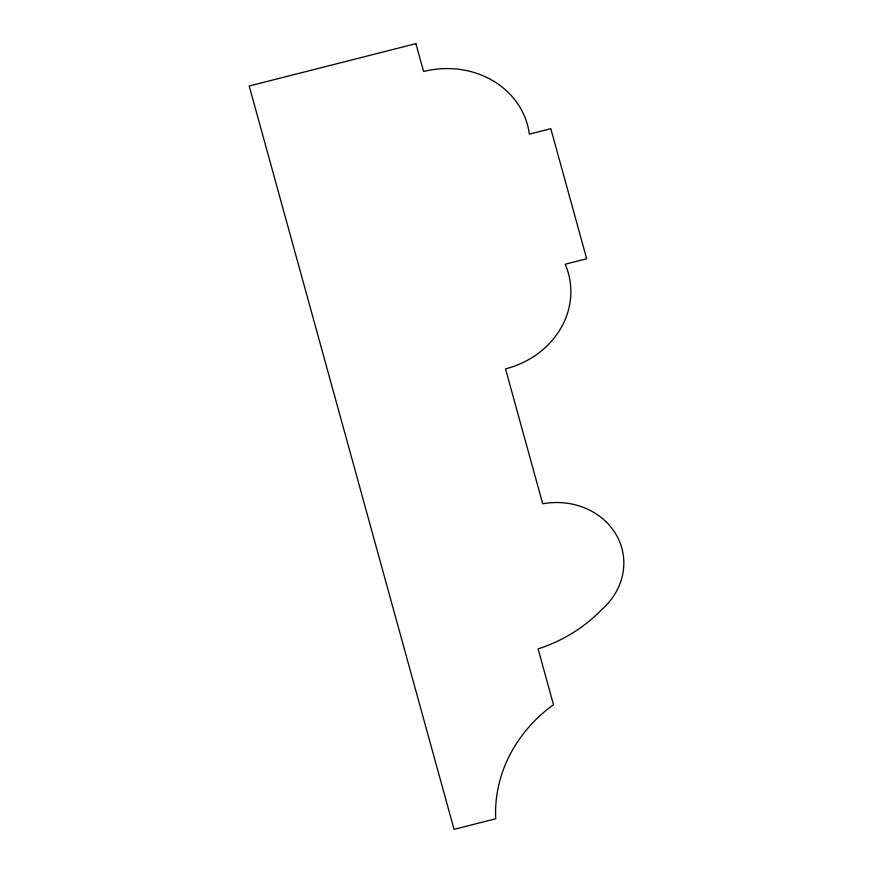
<?xml version="1.0" encoding="UTF-8"?>
<svg xmlns="http://www.w3.org/2000/svg" width="873" height="873" viewBox="0 0 873 873"><rect width="100%" height="100%" fill="white"/><g stroke="black" fill="none" stroke-linecap="round" stroke-linejoin="round"><path stroke-width="1.31" d="M415.908 43.65L249.209 86.001L454.047 829.35L495.722 818.765A149.414 133.722 -9.6 0 1 553.471 704.664L538.106 648.912A145.442 130.153 -9.6 0 0 601.486 609.79A69.927 62.583 -9.6 0 0 616.709 535.64A69.927 62.583 -9.6 0 0 542.7 503.776L505.522 368.864A86.067 77.031 -9.6 0 0 565.18 264.224L586.667 258.768L550.819 128.68L529.333 134.136A86.067 77.031 -9.6 0 0 423.591 71.521L415.908 43.65"/></g></svg>
